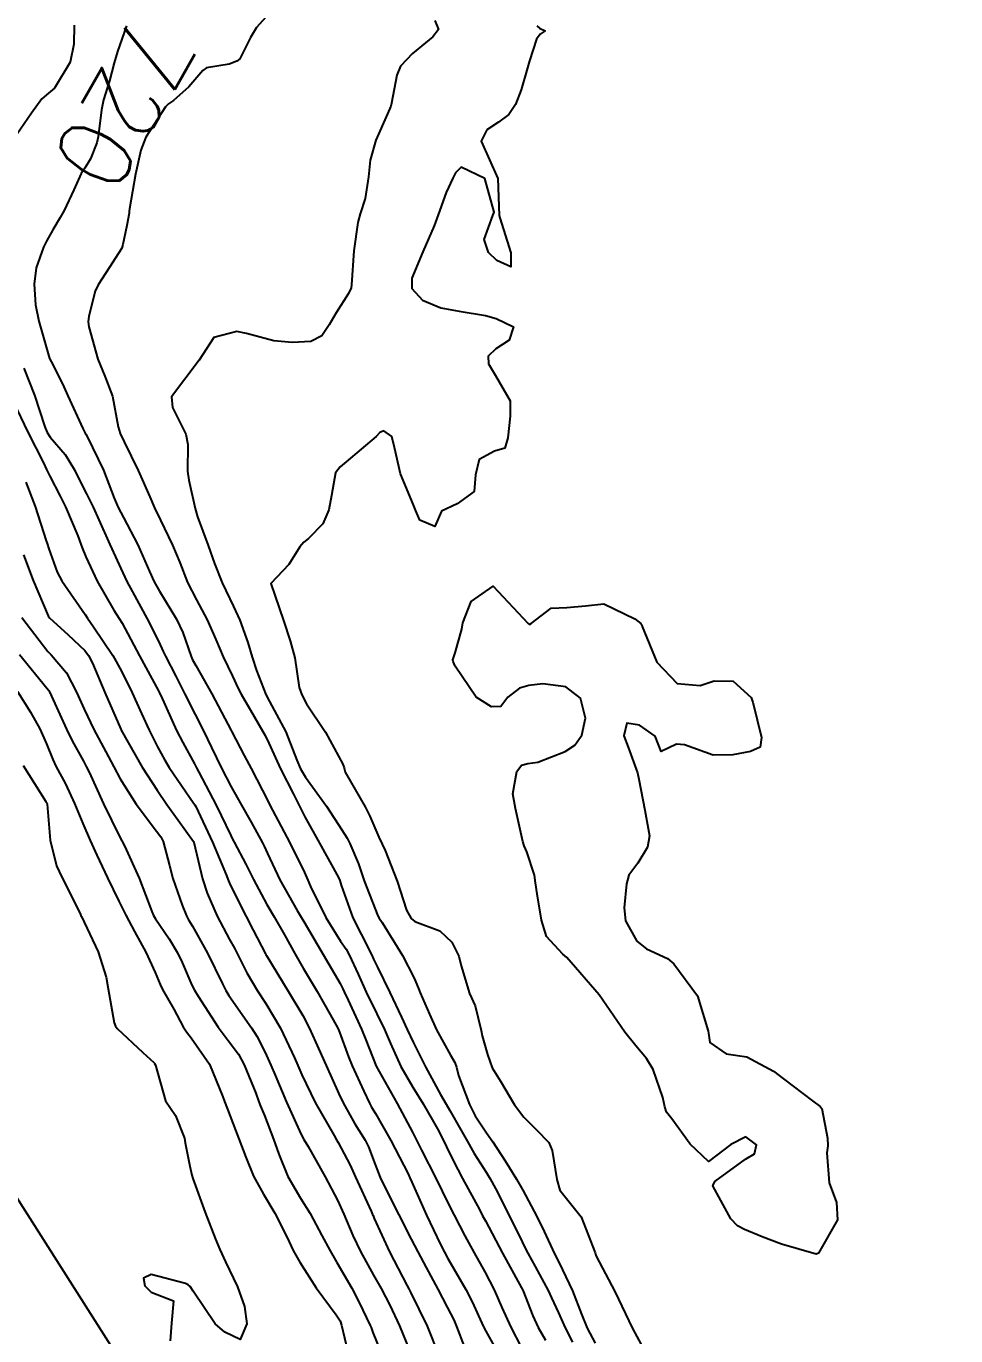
# Model space of a CAD drawing. Header units: metres. Extents: x 298520 to 308411, y 7433745 to 7450750.
# Drawn here: x 304753.3 to 304803.5, y 7439321.2 to 7439391.9 of the extents above; entities that cross this region are included whole.
import ezdxf
from ezdxf.enums import TextEntityAlignment as Align

# ---------------------------------------------------------------- set-up
doc = ezdxf.new("R2010")
doc.units = ezdxf.units.M
doc.header["$LTSCALE"] = 10
for name, color, linetype in [('Cotas', 45, 'Continuous'), ('Curvas de Nivel 1m', 11, 'Continuous'), ('Curvas de Nivel 5m', 15, 'Continuous'), ('Linha Férrea', 251, 'TRACKS')]:
    doc.layers.add(name, color=color, linetype=linetype)
doc.styles.add('Style-STANDARD', font='STANDARD.shx')
doc.linetypes.add('TRACKS', pattern='A,0.15,[130,ltypeshp.shx,S=0.25,R=0,X=0,Y=0],0.15', length=0.3)

msp = doc.modelspace()

# ---------------------------------------------------------------- linework, layer by layer
at = {"layer": 'Curvas de Nivel 1m', "flags": 128}
for points, elevation in [([(304766.856, 7439393.147), (304765.714, 7439391.867), (304765.379, 7439391.328), (304764.817, 7439390.182), (304764.654, 7439390.042), (304764.23, 7439389.886), (304763.018, 7439389.691), (304762.809, 7439389.542), (304762.051, 7439388.657), (304761.234, 7439387.916), (304760.961, 7439387.749), (304760.79, 7439387.586), (304759.734, 7439385.936), (304759.462, 7439385.24), (304759.171, 7439383.944), (304758.851, 7439382.075), (304758.842, 7439381.948), (304758.835, 7439381.834), (304758.711, 7439381.18), (304758.502, 7439380.146), (304758.432, 7439379.953), (304757.755, 7439378.886), (304757.159, 7439377.965), (304757.008, 7439377.629), (304756.656, 7439376.285), (304756.623, 7439375.97), (304756.649, 7439375.705), (304757.147, 7439373.965), (304757.529, 7439373.045), (304757.931, 7439371.957), (304758.235, 7439370.297), (304758.356, 7439369.952), (304758.568, 7439369.501), (304759.319, 7439367.942), (304759.943, 7439366.532), (304760.202, 7439365.933), (304760.523, 7439365.268), (304761.183, 7439363.92), (304761.564, 7439362.985), (304761.988, 7439361.907), (304762.469, 7439360.961), (304763.045, 7439359.894), (304763.508, 7439358.824), (304763.909, 7439357.885), (304764.423, 7439356.839), (304764.725, 7439356.185), (304764.879, 7439355.873), (304765.592, 7439354.665), (304766.055, 7439353.855), (304766.173, 7439353.645), (304766.377, 7439353.225), (304767.01, 7439351.844), (304767.706, 7439350.473), (304768.034, 7439349.833), (304768.327, 7439349.257), (304769.108, 7439347.822), (304770.137, 7439345.969), (304770.212, 7439345.811), (304770.289, 7439345.564), (304770.905, 7439343.8), (304771.368, 7439342.907), (304771.939, 7439341.785), (304772.031, 7439341.573), (304772.236, 7439341.128), (304772.902, 7439339.773), (304773.535, 7439338.435), (304773.848, 7439337.763), (304774.186, 7439337.047), (304774.838, 7439335.753), (304775.639, 7439334.257), (304775.942, 7439333.742), (304776.14, 7439333.4), (304776.748, 7439332.35), (304777.099, 7439331.725), (304777.466, 7439331.069), (304778.106, 7439330.062), (304778.33, 7439329.708), (304778.613, 7439329.187), (304779.371, 7439327.697), (304780.059, 7439326.302), (304780.26, 7439325.892), (304780.362, 7439325.685), (304780.752, 7439324.97), (304781.451, 7439323.669), (304781.639, 7439323.285), (304782.011, 7439322.464), (304782.38, 7439321.656), (304782.765, 7439320.883)], 719), ([(304775.33, 7439392.235), (304775.53, 7439391.75), (304775.239, 7439391.352), (304774.832, 7439391.03), (304774.127, 7439390.463), (304773.494, 7439389.773), (304773.283, 7439389.3), (304773.006, 7439387.778), (304772.96, 7439387.609), (304772.787, 7439387.21), (304772.148, 7439385.789), (304771.848, 7439384.702), (304771.757, 7439383.795), (304771.57, 7439382.636), (304771.305, 7439381.801), (304771.179, 7439381.34), (304770.973, 7439379.806), (304770.847, 7439377.98), (304770.813, 7439377.808), (304770.67, 7439377.501), (304770.011, 7439376.465), (304769.638, 7439375.82), (304769.242, 7439375.226), (304768.639, 7439374.914), (304767.628, 7439374.85), (304766.64, 7439374.957), (304765.174, 7439375.343), (304764.646, 7439375.447), (304763.404, 7439375.13), (304762.623, 7439373.9), (304761.129, 7439371.922), (304761.172, 7439371.344), (304761.903, 7439369.91), (304762.004, 7439369.345), (304761.987, 7439367.908), (304762.065, 7439367.424), (304762.394, 7439365.902), (304762.526, 7439365.444), (304763.108, 7439363.894), (304763.451, 7439362.933), (304763.857, 7439361.886), (304764.464, 7439360.613), (304764.812, 7439359.875), (304765.243, 7439358.67), (304765.481, 7439357.864), (304765.718, 7439357.153), (304766.217, 7439355.853), (304766.407, 7439355.478), (304767.29, 7439353.841), (304767.892, 7439352.311), (304768.087, 7439351.833), (304768.356, 7439351.382), (304769.487, 7439349.818), (304770.32, 7439348.553), (304770.6, 7439348.09), (304770.754, 7439347.803), (304771.214, 7439346.708), (304771.53, 7439345.791), (304772.265, 7439343.908), (304772.336, 7439343.779), (304772.502, 7439343.537), (304773.6, 7439341.766), (304774.231, 7439340.532), (304774.459, 7439339.99), (304774.553, 7439339.755), (304775.05, 7439338.596), (304775.437, 7439337.748), (304776.179, 7439336.376), (304776.421, 7439335.982), (304776.502, 7439335.735), (304776.611, 7439335.289), (304777.211, 7439333.724), (304777.525, 7439333.108), (304778.128, 7439332.196), (304778.467, 7439331.707), (304779.143, 7439330.669), (304779.746, 7439329.694), (304780.094, 7439329.085), (304780.845, 7439327.678), (304781.25, 7439326.858), (304781.802, 7439325.664), (304782.046, 7439325.171), (304782.771, 7439323.653), (304783.257, 7439322.401), (304783.569, 7439321.644), (304783.995, 7439320.839)], 718), ([(304755.867, 7439391.985), (304755.849, 7439390.963), (304755.656, 7439389.987), (304754.799, 7439388.582), (304754.487, 7439388.312), (304754.122, 7439388.007), (304753.565, 7439387.232), (304752.774, 7439386.089)], 721), ([(304780.846, 7439391.953), (304780.991, 7439391.834), (304781.299, 7439391.683), (304781.03, 7439391.497), (304780.836, 7439391.24), (304780.452, 7439390.06), (304780.348, 7439389.695), (304780.002, 7439388.497), (304779.697, 7439387.701), (304779.331, 7439387.161), (304778.783, 7439386.753), (304778.155, 7439386.341), (304777.844, 7439385.719), (304778.743, 7439383.71), (304778.818, 7439381.709), (304778.846, 7439381.584), (304779.449, 7439379.702), (304779.445, 7439378.943), (304778.689, 7439379.281), (304778.228, 7439379.715), (304778.009, 7439380.411), (304778.469, 7439381.713), (304778.534, 7439381.902), (304778.046, 7439383.717), (304776.752, 7439384.318), (304776.457, 7439384.025), (304776.312, 7439383.736), (304775.947, 7439382.954), (304775.523, 7439381.748), (304775.305, 7439381.161), (304774.693, 7439379.76), (304774.105, 7439378.339), (304774.089, 7439377.766), (304774.667, 7439377.144), (304775.654, 7439376.736), (304776.661, 7439376.554), (304778.068, 7439376.307), (304778.657, 7439376.159), (304779.579, 7439375.701), (304779.353, 7439374.993), (304778.635, 7439374.512), (304778.222, 7439374.122), (304778.235, 7439373.714), (304778.617, 7439373.075), (304779.4, 7439371.702), (304779.409, 7439370.883), (304779.282, 7439369.703), (304779.123, 7439369.149), (304778.566, 7439368.985), (304777.734, 7439368.546), (304777.536, 7439367.72), (304777.457, 7439366.808), (304776.537, 7439366.149), (304775.697, 7439365.743), (304775.342, 7439364.927), (304774.526, 7439365.268), (304774.31, 7439365.762), (304774.167, 7439366.133), (304773.487, 7439367.771), (304773.153, 7439369.188), (304773.022, 7439369.776), (304772.578, 7439370.094), (304772.366, 7439369.994), (304772.163, 7439369.786), (304770.559, 7439368.415), (304770.223, 7439368.146), (304769.98, 7439367.816), (304769.765, 7439366.594), (304769.613, 7439365.819), (304769.283, 7439365.061), (304768.51, 7439364.273), (304768.262, 7439364.077), (304768.051, 7439363.835), (304767.465, 7439362.868), (304766.483, 7439361.85), (304767.172, 7439359.843), (304767.524, 7439358.757), (304767.776, 7439357.837), (304768.021, 7439356.23), (304768.149, 7439355.833), (304768.406, 7439355.344), (304769.441, 7439353.819), (304770.366, 7439352.095), (304770.443, 7439351.888), (304770.455, 7439351.809), (304770.505, 7439351.663), (304771.573, 7439349.791), (304771.825, 7439349.285), (304772.317, 7439348.148), (304772.49, 7439347.778), (304772.66, 7439347.426), (304773.31, 7439345.77), (304773.817, 7439344.217), (304774.064, 7439343.762), (304774.261, 7439343.598), (304775.616, 7439343.1), (304776.25, 7439342.484), (304776.639, 7439341.726), (304776.764, 7439341.196), (304777.202, 7439339.72), (304777.523, 7439339.038), (304777.833, 7439337.715), (304777.897, 7439337.421), (304778.18, 7439336.411), (304778.443, 7439335.707), (304778.878, 7439334.987), (304779.636, 7439333.695), (304780.136, 7439333.043), (304780.815, 7439332.365), (304781.487, 7439331.67), (304781.682, 7439331.23), (304781.929, 7439329.663), (304782.094, 7439329.097), (304783.233, 7439327.648), (304783.991, 7439325.703), (304784.009, 7439325.64), (304784.051, 7439325.539), (304785.054, 7439323.63), (304786.003, 7439321.62), (304786.71, 7439320.329)], 717), ([(304753.154, 7439373.478), (304753.731, 7439372.009), (304754.281, 7439370.299), (304754.401, 7439370.002), (304754.57, 7439369.744), (304755.381, 7439368.807), (304755.883, 7439367.98), (304756.107, 7439367.535), (304756.54, 7439366.681), (304756.887, 7439365.966), (304757.195, 7439365.291), (304757.785, 7439363.957), (304758.488, 7439362.417), (304758.718, 7439361.948), (304759.014, 7439361.405), (304759.815, 7439359.936), (304760.441, 7439358.691), (304760.68, 7439358.171), (304760.795, 7439357.925), (304761.352, 7439356.846), (304761.828, 7439355.909), (304762.396, 7439354.782), (304762.84, 7439353.895), (304763.28, 7439352.984), (304763.814, 7439351.885), (304764.348, 7439350.863), (304764.899, 7439349.872), (304765.419, 7439348.959), (304766.042, 7439347.854), (304766.13, 7439347.671), (304766.307, 7439347.261), (304766.977, 7439345.843), (304767.912, 7439344.19), (304768.128, 7439343.831), (304768.261, 7439343.605), (304769.303, 7439341.819), (304770.227, 7439340.25), (304770.377, 7439339.96), (304770.451, 7439339.807), (304770.665, 7439339.355), (304771.373, 7439337.792), (304771.61, 7439337.211), (304772.173, 7439335.78), (304773.304, 7439333.768), (304774.127, 7439332.218), (304774.359, 7439331.758), (304774.616, 7439331.257), (304775.391, 7439329.747), (304776.082, 7439328.341), (304776.378, 7439327.735), (304776.958, 7439326.622), (304777.465, 7439325.719), (304778.038, 7439324.692), (304778.536, 7439323.705), (304778.952, 7439322.762), (304779.438, 7439321.696), (304779.992, 7439320.621)], 721), ([(304752.597, 7439371.636), (304753.368, 7439370.012), (304754.201, 7439368.359), (304754.375, 7439368.002), (304754.549, 7439367.642), (304755.117, 7439366.57), (304755.398, 7439365.987), (304756.067, 7439364.419), (304756.232, 7439363.974), (304756.301, 7439363.773), (304756.496, 7439363.287), (304757.099, 7439361.964), (304758.003, 7439360.411), (304758.302, 7439359.952), (304758.45, 7439359.698), (304759.394, 7439357.94), (304760.414, 7439356.056), (304760.458, 7439355.974), (304760.481, 7439355.929), (304760.545, 7439355.794), (304761.397, 7439353.915), (304761.727, 7439353.26), (304762.365, 7439352.103), (304762.469, 7439351.899), (304762.601, 7439351.656), (304763.527, 7439349.888), (304764.317, 7439348.25), (304764.44, 7439348.004), (304764.512, 7439347.877), (304765.134, 7439346.7), (304765.544, 7439345.861), (304766.273, 7439344.522), (304766.669, 7439343.846), (304767.217, 7439342.877), (304767.793, 7439341.834), (304768.235, 7439341.086), (304768.987, 7439339.822), (304770.014, 7439337.993), (304770.113, 7439337.811), (304770.191, 7439337.618), (304770.674, 7439336.299), (304770.882, 7439335.799), (304771.506, 7439334.436), (304771.809, 7439333.785), (304771.926, 7439333.568), (304772.137, 7439333.226), (304772.967, 7439331.772), (304773.897, 7439329.97), (304773.994, 7439329.761), (304774.099, 7439329.522), (304774.893, 7439327.752), (304775.647, 7439326.154), (304775.855, 7439325.742), (304776.048, 7439325.402), (304777.018, 7439323.725), (304777.36, 7439323.064), (304777.974, 7439321.71), (304777.982, 7439321.689), (304778.002, 7439321.651), (304779.087, 7439319.699)], 722), ([(304753.25, 7439367.309), (304753.751, 7439366.008), (304754.357, 7439364.15), (304754.406, 7439364.001), (304754.5, 7439363.722), (304754.951, 7439362.457), (304755.193, 7439361.989), (304756.456, 7439360.167), (304756.591, 7439359.969), (304756.903, 7439359.51), (304757.945, 7439357.955), (304758.424, 7439357.106), (304758.993, 7439355.944), (304759.499, 7439354.836), (304759.913, 7439353.935), (304760.374, 7439353.025), (304760.755, 7439352.312), (304760.993, 7439351.921), (304762.334, 7439349.977), (304762.378, 7439349.9), (304762.427, 7439349.804), (304763.338, 7439347.89), (304764.089, 7439346.088), (304764.164, 7439345.881), (304764.288, 7439345.583), (304765.15, 7439343.867), (304765.53, 7439343.135), (304766.197, 7439341.851), (304766.212, 7439341.819), (304766.242, 7439341.771), (304767.417, 7439339.838), (304768.203, 7439338.516), (304768.57, 7439337.826), (304768.904, 7439337.105), (304769.468, 7439335.817), (304770.15, 7439334.29), (304770.382, 7439333.806), (304771.018, 7439332.683), (304771.58, 7439331.788), (304771.764, 7439331.43), (304772.11, 7439330.485), (304772.387, 7439329.777), (304772.649, 7439329.22), (304773.393, 7439327.767), (304774.06, 7439326.443), (304774.415, 7439325.756), (304774.866, 7439324.926), (304775.502, 7439323.745), (304776.013, 7439322.774), (304776.359, 7439322.087), (304776.507, 7439321.732), (304776.924, 7439320.658)], 723), ([(304753.124, 7439363.387), (304753.648, 7439362.008), (304754.455, 7439360.109), (304754.533, 7439359.999), (304755.534, 7439359.074), (304756.436, 7439358.237), (304756.638, 7439357.968), (304756.855, 7439357.54), (304757.519, 7439355.959), (304758.383, 7439353.978), (304758.398, 7439353.95), (304758.41, 7439353.922), (304759.54, 7439351.938), (304760.344, 7439350.688), (304760.871, 7439349.922), (304761.473, 7439349.062), (304762.313, 7439347.917), (304762.323, 7439347.9), (304762.328, 7439347.884), (304762.791, 7439345.895), (304763.045, 7439345.129), (304763.591, 7439343.887), (304764.25, 7439342.634), (304764.524, 7439342.154), (304764.664, 7439341.874), (304765.188, 7439340.821), (304765.762, 7439339.857), (304766.213, 7439339.173), (304766.999, 7439337.842), (304767.771, 7439336.24), (304767.946, 7439335.832), (304768.165, 7439335.323), (304768.885, 7439333.823), (304769.902, 7439332.036), (304770.038, 7439331.811), (304770.121, 7439331.667), (304770.761, 7439330.452), (304771.058, 7439329.796), (304771.907, 7439327.951), (304771.978, 7439327.781), (304772.008, 7439327.717), (304772.071, 7439327.567), (304772.899, 7439325.772), (304773.819, 7439323.969), (304773.931, 7439323.761), (304774.021, 7439323.593), (304774.929, 7439321.751), (304775.559, 7439320.173)], 724), ([(304752.913, 7439358.015), (304754.415, 7439356.169), (304754.49, 7439356.075), (304754.53, 7439355.998), (304754.64, 7439355.766), (304755.46, 7439353.984), (304755.754, 7439353.357), (304756.366, 7439352.246), (304756.52, 7439351.968), (304756.673, 7439351.652), (304757.453, 7439349.959), (304758.315, 7439348.19), (304758.44, 7439347.949), (304758.578, 7439347.68), (304759.371, 7439345.939), (304760.059, 7439344.139), (304760.15, 7439343.931), (304760.261, 7439343.745), (304760.994, 7439342.662), (304761.446, 7439341.912), (304761.705, 7439341.376), (304762.226, 7439340.169), (304762.356, 7439339.899), (304762.553, 7439339.562), (304763.64, 7439337.886), (304764.186, 7439337.173), (304764.743, 7439336.436), (304765.049, 7439335.867), (304765.674, 7439334.334), (304765.84, 7439333.855), (304765.92, 7439333.632), (304766.136, 7439333.12), (304766.634, 7439331.845), (304766.924, 7439331.033), (304767.408, 7439329.837), (304768.085, 7439328.653), (304768.601, 7439327.825), (304769.243, 7439326.637), (304769.684, 7439325.814), (304770.044, 7439325.187), (304770.854, 7439323.798), (304771.261, 7439323.037), (304771.848, 7439321.782), (304771.894, 7439321.674), (304771.999, 7439321.416), (304772.652, 7439319.773)], 726), ([(304752.798, 7439356.016), (304753.507, 7439354.898), (304754.011, 7439354.004), (304754.375, 7439353.189), (304754.708, 7439352.337), (304754.875, 7439351.992), (304755.401, 7439351.032), (304755.879, 7439349.977), (304756.327, 7439348.893), (304756.726, 7439347.966), (304757.094, 7439347.173), (304757.67, 7439345.956), (304758.274, 7439344.692), (304758.648, 7439343.946), (304759.131, 7439343.065), (304759.727, 7439341.935), (304760.232, 7439340.838), (304760.502, 7439340.202), (304760.641, 7439339.924), (304761.255, 7439338.867), (304761.757, 7439337.907), (304761.922, 7439337.636), (304762.187, 7439337.317), (304763.177, 7439335.89), (304763.899, 7439334.13), (304763.983, 7439333.882), (304764.139, 7439333.465), (304764.579, 7439332.325), (304764.758, 7439331.87), (304765.129, 7439330.881), (304765.553, 7439329.858), (304766.088, 7439328.87), (304766.692, 7439327.844), (304767.365, 7439326.532), (304767.698, 7439325.834), (304768.043, 7439325.201), (304768.939, 7439323.821), (304770.009, 7439322.37), (304770.228, 7439322.03), (304770.308, 7439321.805), (304770.626, 7439320.437)], 727), ([(304753.115, 7439352.012), (304754.344, 7439350.078), (304754.374, 7439350.031), (304754.386, 7439349.999), (304754.407, 7439349.934), (304754.577, 7439347.996), (304754.908, 7439346.6), (304755.202, 7439345.986), (304756.169, 7439344.067), (304756.206, 7439343.971), (304756.223, 7439343.931), (304756.262, 7439343.865), (304757.166, 7439341.961), (304757.588, 7439340.598), (304757.707, 7439339.955), (304758.021, 7439338.126), (304758.092, 7439337.951), (304758.192, 7439337.821), (304759.581, 7439336.534), (304760.173, 7439335.988), (304760.197, 7439335.953), (304760.212, 7439335.929), (304760.26, 7439335.84), (304760.795, 7439333.92), (304761.345, 7439333.122), (304761.815, 7439331.905), (304761.857, 7439331.641), (304762.108, 7439330.394), (304762.225, 7439329.899), (304762.28, 7439329.719), (304762.939, 7439327.891), (304763.492, 7439326.453), (304763.723, 7439325.883), (304764.043, 7439325.227), (304764.692, 7439323.873), (304765.061, 7439322.821), (304765.196, 7439321.868), (304764.829, 7439321.037), (304763.998, 7439321.419), (304763.482, 7439321.885), (304762.285, 7439323.632), (304762.127, 7439323.899), (304762.024, 7439323.985), (304761.879, 7439324.048), (304760.032, 7439324.547), (304759.615, 7439324.348), (304759.675, 7439323.933), (304760.019, 7439323.584), (304761.223, 7439323.12), (304761.117, 7439321.913), (304761.044, 7439320.964)], 728)]:
    msp.add_lwpolyline(points, dxfattribs=dict(at, elevation=elevation))
at = {"layer": 'Curvas de Nivel 1m', "elevation": 717, "flags": 128}
msp.add_lwpolyline([(304792.414, 7439355.697), (304792.476, 7439355.539), (304792.504, 7439355.447), (304792.979, 7439353.534), (304792.91, 7439353.002), (304792.375, 7439352.775), (304791.424, 7439352.605), (304790.373, 7439352.58), (304788.819, 7439353.145), (304788.379, 7439353.164), (304787.551, 7439352.779), (304787.239, 7439353.601), (304786.392, 7439354.2), (304785.713, 7439354.3), (304785.54, 7439353.623), (304785.776, 7439353.018), (304786.285, 7439351.621), (304786.358, 7439351.282), (304786.674, 7439349.615), (304786.923, 7439348.215), (304786.825, 7439347.612), (304786.304, 7439346.746), (304785.818, 7439346.105), (304785.683, 7439345.626), (304785.558, 7439344.343), (304785.635, 7439343.626), (304786.252, 7439342.541), (304786.765, 7439342.129), (304787.894, 7439341.595), (304788.239, 7439341.318), (304789.517, 7439339.577), (304790.094, 7439337.671), (304790.107, 7439337.571), (304790.188, 7439337.061), (304791.076, 7439336.451), (304792.18, 7439336.283), (304793.632, 7439335.525), (304794.167, 7439335.111), (304795.737, 7439333.917), (304796.144, 7439333.605), (304796.226, 7439333.499), (304796.543, 7439331.909), (304796.557, 7439331.493), (304796.511, 7439331.1), (304796.633, 7439329.492), (304797.021, 7439328.425), (304797.073, 7439327.485), (304796.055, 7439325.696), (304795.92, 7439325.635), (304794.059, 7439326.174), (304793.014, 7439326.58), (304792.067, 7439326.968), (304791.684, 7439327.16), (304791.312, 7439327.551), (304790.344, 7439329.321), (304790.464, 7439329.565), (304792.115, 7439330.771), (304792.597, 7439331.054), (304792.699, 7439331.534), (304792.127, 7439331.98), (304791.322, 7439331.552), (304790.114, 7439330.645), (304789.127, 7439331.58), (304788.136, 7439332.94), (304787.842, 7439333.297), (304787.749, 7439333.596), (304787.654, 7439334.094), (304787.13, 7439335.606), (304786.776, 7439336.208), (304786.185, 7439336.878), (304785.591, 7439337.626), (304784.213, 7439339.64), (304782.457, 7439341.658), (304782.245, 7439341.826), (304781.36, 7439342.78), (304781.104, 7439343.677), (304780.872, 7439345.094), (304780.78, 7439345.683), (304780.718, 7439346.104), (304780.31, 7439347.352), (304780.156, 7439347.692), (304780.086, 7439347.921), (304779.686, 7439349.696), (304779.552, 7439350.491), (304779.765, 7439351.696), (304780.021, 7439352.039), (304780.367, 7439352.125), (304780.893, 7439352.207), (304782.374, 7439352.769), (304782.906, 7439353.126), (304783.283, 7439353.651), (304783.468, 7439354.578), (304783.196, 7439355.652), (304782.419, 7439356.266), (304781.163, 7439356.421), (304780.419, 7439356.346), (304779.91, 7439356.203), (304779.283, 7439355.701), (304778.9, 7439355.21), (304778.405, 7439355.19), (304777.577, 7439355.718), (304776.43, 7439357.389), (304776.33, 7439357.63), (304776.318, 7439357.732), (304776.437, 7439358.099), (304776.791, 7439359.385), (304776.848, 7439359.726), (304777.309, 7439360.883), (304778.483, 7439361.71), (304780.37, 7439359.691), (304780.452, 7439359.642), (304780.547, 7439359.689), (304781.623, 7439360.515), (304782.466, 7439360.545), (304783.479, 7439360.639), (304784.469, 7439360.745), (304786.139, 7439359.934), (304786.454, 7439359.686), (304786.507, 7439359.609), (304786.539, 7439359.522), (304787.325, 7439357.601), (304788.421, 7439356.443), (304789.665, 7439356.333), (304790.423, 7439356.592), (304791.44, 7439356.572)], close=True, dxfattribs=at)
at = {"layer": 'Curvas de Nivel 5m', "flags": 128}
for points, elevation in [([(304758.688, 7439391.952), (304758.201, 7439390.577), (304758.03, 7439389.958), (304757.775, 7439388.989), (304757.457, 7439387.963), (304757.339, 7439387.413), (304757.166, 7439385.966), (304757.095, 7439385.64), (304756.755, 7439384.776), (304756.446, 7439384.276), (304756.25, 7439383.977), (304755.847, 7439383.096), (304755.319, 7439381.991), (304755.11, 7439381.602), (304754.707, 7439380.936), (304754.364, 7439380.338), (304754.203, 7439380.005), (304753.809, 7439378.882), (304753.704, 7439378.01), (304753.785, 7439376.886), (304753.965, 7439376.007), (304754.497, 7439374.129), (304754.541, 7439374.001), (304754.621, 7439373.825), (304755.238, 7439372.62), (304755.527, 7439371.986), (304756.329, 7439370.222), (304756.457, 7439369.972), (304756.502, 7439369.901), (304756.571, 7439369.785), (304757.441, 7439367.961), (304758.031, 7439366.462), (304758.247, 7439365.953), (304758.525, 7439365.409), (304759.298, 7439363.942), (304759.935, 7439362.489), (304760.189, 7439361.933), (304760.475, 7439361.429), (304761.398, 7439359.916), (304761.738, 7439359.203), (304762.187, 7439357.904), (304762.259, 7439357.73), (304762.428, 7439357.421), (304763.294, 7439355.891), (304764.345, 7439353.919), (304764.368, 7439353.88), (304764.383, 7439353.844), (304765.052, 7439352.552), (304765.422, 7439351.864), (304766.336, 7439350.083), (304766.45, 7439349.849), (304766.577, 7439349.601), (304767.508, 7439347.838), (304768.297, 7439346.236), (304768.478, 7439345.828), (304768.629, 7439345.485), (304769.46, 7439343.818), (304770.25, 7439342.538), (304770.543, 7439342.102), (304770.708, 7439341.803), (304771.193, 7439340.756), (304771.634, 7439339.789), (304772.205, 7439338.614), (304772.618, 7439337.776), (304772.95, 7439337.008), (304773.508, 7439335.767), (304774.156, 7439334.652), (304774.709, 7439333.754), (304775.479, 7439332.397), (304775.82, 7439331.743), (304776.117, 7439331.128), (304776.578, 7439330.203), (304776.835, 7439329.729), (304777.748, 7439328.045), (304777.92, 7439327.712), (304777.973, 7439327.612), (304778.07, 7439327.432), (304778.984, 7439325.701), (304780.025, 7439323.829), (304780.091, 7439323.689), (304780.629, 7439322.301), (304780.919, 7439321.676), (304781.322, 7439320.996)], 720), ([(304753.032, 7439360.014), (304754.435, 7439358.179), (304754.525, 7439358.09), (304754.625, 7439357.997), (304755.455, 7439357.017), (304756, 7439355.976), (304756.399, 7439355.056), (304756.93, 7439353.965), (304757.576, 7439352.752), (304758.003, 7439351.954), (304758.353, 7439351.302), (304759.216, 7439349.941), (304760.318, 7439348.481), (304760.554, 7439348.165), (304760.675, 7439347.925), (304761.008, 7439346.627), (304761.201, 7439345.916), (304761.694, 7439344.486), (304761.922, 7439343.905), (304762.042, 7439343.684), (304762.257, 7439343.338), (304763.063, 7439341.892), (304763.88, 7439340.23), (304764.053, 7439339.882), (304764.219, 7439339.598), (304765.439, 7439337.861), (304765.735, 7439337.403), (304766.18, 7439336.523), (304766.477, 7439335.847), (304766.712, 7439335.297), (304767.339, 7439333.838), (304768.126, 7439332.101), (304768.271, 7439331.829), (304768.495, 7439331.45), (304769.415, 7439329.817), (304770.084, 7439328.555), (304770.426, 7439327.805), (304770.914, 7439326.649), (304771.326, 7439325.791), (304772.034, 7439324.512), (304772.442, 7439323.776), (304772.904, 7439322.881), (304773.424, 7439321.766), (304773.989, 7439320.397)], 725)]:
    msp.add_lwpolyline(points, dxfattribs=dict(at, elevation=elevation))
at = {"layer": 'Linha Férrea', "flags": 128}
msp.add_lwpolyline([(300390.138, 7445663.286), (300388.273, 7445642.587), (300386.702, 7445627.36), (300384.024, 7445601.103), (300380.705, 7445566.184), (300378.297, 7445539.758), (300376.765, 7445527.063), (300375.637, 7445515.991), (300374.016, 7445498.124), (300371.921, 7445476.07), (300370.867, 7445464.717), (300367.05, 7445423.378), (300366.151, 7445410.092), (300364.456, 7445389.564), (300363.356, 7445368.873), (300361.411, 7445330.058), (300361.37, 7445309.909), (300361.956, 7445290.446), (300362.489, 7445283.285), (300363.196, 7445273.278), (300363.774, 7445267.175), (300364.541, 7445259.854), (300365.757, 7445249.669), (300366.863, 7445242.832), (300368.084, 7445236.051, 0.005149), (300369.852, 7445226.786, 0.005718), (300370.927, 7445221.752), (300372.786, 7445212.976), (300373.781, 7445208.605), (300378.071, 7445189.255), (300381.54, 7445175.422), (300383.821, 7445166.983), (300388.177, 7445152.269), (300392.62, 7445138.515), (300395.697, 7445129.291), (300398.949, 7445120.737), (300403.321, 7445109.86), (300408.622, 7445096.955), (300412.967, 7445087.049), (300416.9, 7445078.65), (300424.261, 7445063.163), (300426.442, 7445058.74), (300429.811, 7445052.008), (300433.474, 7445045.054), (300438.025, 7445036.97), (300443.964, 7445026.337), (300451.877, 7445013.502), (300463.377, 7444995.42), (300483.49, 7444965.252), (300499.728, 7444939.408), (300503.345, 7444933.672), (300509.142, 7444924.38), (300512.961, 7444918.022), (300518.286, 7444908.982), (300528.299, 7444889.97, -0.023407), (300540.427, 7444864.067), (300550.262, 7444840.33, -0.039243), (300570.773, 7444777.241), (300572.358, 7444771.008), (300576.221, 7444755.17), (300577.488, 7444749.736), (300583.766, 7444715.108), (300585.896, 7444701.144), (300587.83, 7444686.233), (300589.161, 7444673.008), (300590.54, 7444657.746), (300591.521, 7444638.25), (300592.353, 7444601.187), (300592.689, 7444589.316), (300592.956, 7444577.901), (300593.794, 7444557.292), (300596.531, 7444523.517), (300597.22, 7444513.713), (300599.692, 7444494.294), (300601.087, 7444483.901), (300603.953, 7444468.335), (300608.16, 7444446.981), (300614.274, 7444421.256), (300619.101, 7444406.308), (300628.307, 7444379.621), (300640.644, 7444346.078), (300647.105, 7444331.542), (300659.993, 7444305.217), (300680.042, 7444268.657), (300686, 7444259.946), (300693.153, 7444249.428), (300698.099, 7444242.353), (300702.714, 7444236.129), (300710.474, 7444225.638), (300720.904, 7444212.821), (300726.111, 7444206.417), (300736.271, 7444194.678), (300741.644, 7444188.725), (300747.554, 7444182.182), (300756.16, 7444173.468), (300765.566, 7444164.257), (300789.533, 7444142.248), (300797.636, 7444135.349), (300814.361, 7444121.448), (300829.569, 7444109.496), (300847.172, 7444095.642), (300860.237, 7444085.502), (300875.814, 7444073.454), (300887.627, 7444063.926), (300902.177, 7444052.118), (300910.849, 7444045.268), (300919.246, 7444038.444), (300930.491, 7444029.453), (300940.519, 7444021.366), (300959.031, 7444006.524), (300967.117, 7444000.123), (300992.604, 7443980.766), (301008.105, 7443968.778), (301017.689, 7443961.414), (301027.955, 7443953.3), (301035.346, 7443946.69), (301044.565, 7443938.305), (301049.995, 7443933.256), (301056.168, 7443926.919), (301062.82, 7443920.1), (301069.616, 7443912.788), (301072.591, 7443909.571), (301078.11, 7443903.232), (301085.691, 7443893.884), (301092.219, 7443885.856), (301102.629, 7443872.213), (301109.299, 7443863.194), (301115.618, 7443854.24), (301119.663, 7443848.425), (301126.174, 7443838.618), (301134.279, 7443825.946), (301139.06, 7443817.901), (301147.655, 7443803.047), (301153.774, 7443791.347), (301163.721, 7443770.989), (301172.319, 7443750.713), (301173.014, 7443749.072), (301175.193, 7443743.051), (301178.06, 7443735.227, -0.013113), (301181.782, 7443724.182, 0.006961), (301185.055, 7443714.061, -0.02185), (301187.463, 7443705.778, 0.009367), (301189.429, 7443698.327, -0.011026), (301192.107, 7443688.042, -0.010749), (301193.431, 7443681.862), (301195.242, 7443673.124), (301196.848, 7443665.341, -0.017341), (301198.502, 7443655.633, -0.002404), (301198.816, 7443653.214), (301199.742, 7443646.873), (301200.49, 7443641.984), (301201.379, 7443633.382), (301202.4, 7443624.157), (301203.573, 7443607.689), (301204.134, 7443595.881), (301204.412, 7443584.69), (301204.419, 7443571.805), (301203.755, 7443555.788), (301203.295, 7443544.851), (301202.72, 7443536.545), (301201.957, 7443528.009), (301200.8, 7443517.51), (301199.306, 7443507.417, -0.002796), (301197.294, 7443494.324, -0.002765), (301195.784, 7443485.174), (301193.354, 7443471.997), (301189.033, 7443446.948), (301185.026, 7443429.323), (301183.448, 7443420.43), (301179.58, 7443403.262), (301176.302, 7443387.183), (301174.512, 7443379.085), (301172.721, 7443370.927), (301171.22, 7443363.766), (301169.45, 7443355.32), (301167.054, 7443343.894), (301165.057, 7443333.497), (301163.797, 7443327.469), (301162.097, 7443317.394), (301160.999, 7443311.102), (301160.544, 7443307.938, 0.00872), (301159.071, 7443298.714, 0.011025), (301157.814, 7443288.178, 0.003327), (301156.489, 7443273.516, 0.014016), (301155.891, 7443262.727), (301155.69, 7443255.375), (301155.735, 7443249.619), (301155.689, 7443248.229), (301155.565, 7443237.914), (301156.067, 7443225.129), (301156.814, 7443212.975), (301157.727, 7443203.385), (301159.013, 7443193.365), (301160.984, 7443179.581), (301165.411, 7443158.878, 0.021046), (301168.604, 7443146.517, -0.008153), (301171.029, 7443138.04, 0.024783), (301177.229, 7443118.803), (301181.778, 7443106.699), (301187.296, 7443093.239), (301191.924, 7443083.104), (301195.719, 7443075.36), (301200.618, 7443065.468), (301205.079, 7443056.938), (301209.98, 7443047.995), (301214.776, 7443040.202), (301218.392, 7443034.667, -0.013428), (301222.602, 7443027.828, 0.044384), (301225.541, 7443023.655), (301235.036, 7443010.4), (301244.914, 7442997.799), (301254.24, 7442986.576), (301264.539, 7442975.476), (301270.858, 7442968.771), (301281.102, 7442958.334), (301293.801, 7442946.487), (301301.054, 7442939.926), (301310.555, 7442931.611), (301316.915, 7442925.85), (301331.976, 7442913.196), (301344.028, 7442903.03), (301355.945, 7442893.119), (301370.444, 7442881.2), (301382.876, 7442870.936), (301394.482, 7442860.952), (301410.14, 7442848.053), (301424.737, 7442835.715), (301434.187, 7442827.875), (301451.03, 7442813.917), (301472.216, 7442796.411), (301493.728, 7442778.119), (301508.638, 7442766.497), (301530.095, 7442748.912), (301545.197, 7442736.132), (301557.154, 7442726.112), (301573.074, 7442712.546), (301600.32, 7442690.328), (301616.06, 7442676.856), (301626.898, 7442667.653), (301635.865, 7442659.561), (301644.72, 7442651.625), (301650.672, 7442645.857), (301658.362, 7442638.39), (301667.416, 7442629.171), (301677.318, 7442618.212), (301684.208, 7442610.331), (301685.559, 7442608.461), (301692.227, 7442599.947), (301697.482, 7442593.686), (301703.245, 7442585.579), (301711.963, 7442572.995), (301716.867, 7442565.205), (301722.791, 7442554.651), (301727.971, 7442544.999), (301731.882, 7442537.582), (301735.879, 7442529.499, -0.007359), (301738.319, 7442524.378, -0.01023), (301742.497, 7442514.75), (301747.097, 7442503.504), (301750.663, 7442493.898), (301756.217, 7442477.378), (301760.577, 7442462.537, -0.018582), (301762.374, 7442455.456, 0.018559), (301763.713, 7442450.179, -0.032128), (301766.18, 7442439.218, 0.00807), (301768.86, 7442423.908, -0.026744), (301771.378, 7442405.502), (301772.288, 7442397.725), (301772.796, 7442394.337), (301773.443, 7442387.076), (301774.375, 7442375.736), (301775.395, 7442362.312), (301776.313, 7442348.412), (301778.671, 7442310.701), (301780.03, 7442290.943), (301780.836, 7442277.925), (301783.337, 7442249.214), (301783.72, 7442245.35), (301784.542, 7442239.459), (301785.643, 7442232.157, 0.002711), (301787.276, 7442221.703, 0.007075), (301789.189, 7442210.856, 0.007646), (301791.464, 7442199.861), (301793.373, 7442191.92), (301797.12, 7442178.155), (301800.102, 7442169.407, 0.009953), (301804.065, 7442158.499, -0.007621), (301807.359, 7442149.561, 0.022254), (301808.555, 7442146.587, -0.012351), (301809.491, 7442144.386, 0.032852), (301812.16, 7442138.762, -0.032294), (301813.045, 7442136.904), (301815.308, 7442131.84), (301815.993, 7442130.266), (301816.396, 7442129.196), (301819.556, 7442122.197), (301823.001, 7442115.494), (301830.584, 7442101.084), (301839.152, 7442085.664), (301843.496, 7442078.542), (301850.196, 7442067.554), (301858.693, 7442054.045), (301863.245, 7442047.588), (301867.173, 7442041.032), (301873.978, 7442030.324), (301883.717, 7442015.655), (301887.904, 7442008.992), (301891.38, 7442002.823), (301900.356, 7441988.728), (301907.318, 7441977.485), (301910.059, 7441973.421), (301914.277, 7441965.724), (301921.034, 7441954.575), (301924.537, 7441948.214), (301930.657, 7441937.174), (301934.957, 7441928.167), (301937.994, 7441921.882), (301947.13, 7441903.133), (301952.174, 7441892.061, -0.023638), (301956.957, 7441880.092, 0.025224), (301957.871, 7441877.825), (301959.8, 7441872.55, 0.006059), (301962.172, 7441866.298, -0.017887), (301964.384, 7441860.024), (301966.57, 7441854.123), (301970.479, 7441842.459), (301974.027, 7441831.897), (301975.747, 7441826.72), (301981.13, 7441810.704), (301983.836, 7441803.064), (301987.767, 7441790.303), (301994.569, 7441769.887), (301997.64, 7441761.364), (302001.324, 7441749.6), (302003.54, 7441742.399), (302008.624, 7441727.325), (302013.405, 7441713.393), (302021.033, 7441691.69), (302025.675, 7441680.444, 0.004558), (302036.175, 7441655.645, 0.015031), (302044.196, 7441638.594, -0.016219), (302046.093, 7441634.537), (302051.241, 7441624.381), (302058.506, 7441610.843), (302068.014, 7441594.737), (302072.244, 7441588.119, 0.003902), (302076.369, 7441581.772, 0.015009), (302081.064, 7441575.115, 0.005181), (302084.767, 7441570.291, -0.019038), (302087.165, 7441566.98, 0.020513), (302092.349, 7441559.869, 0.013181), (302101.292, 7441549.191, 0.015621), (302106.076, 7441544.106, -0.021065), (302109.748, 7441540.116), (302119.18, 7441530.403), (302127.461, 7441522.282, 0.027914), (302140.203, 7441511.111, 0.003217), (302152.97, 7441501.252, 0.010084), (302159.81, 7441496.255, 0.016172), (302187.278, 7441478.319, 0.012828), (302197.932, 7441472.213, 0.001147), (302209.593, 7441465.955, 0.024075), (302225.338, 7441458.502, 0.000758), (302237.209, 7441453.589, 0.02258), (302249.888, 7441449.022, -0.007144), (302260.202, 7441445.662, 0.026273), (302271.365, 7441442.493, -0.017883), (302275.798, 7441441.314, 0.024864), (302289.194, 7441437.952, 0.00374), (302314.611, 7441433.097), (302324.52, 7441431.585), (302350.97, 7441427.35), (302403.932, 7441419.889), (302450.892, 7441412.882), (302483.661, 7441407.686, -0.004506), (302494.443, 7441405.877, -0.012154), (302520.857, 7441400.534, -0.003738), (302540.978, 7441395.794, -0.038997), (302569.59, 7441386.414, -0.006183), (302604.635, 7441371.302, -0.023344), (302613.012, 7441367.087, 0.031556), (302616.049, 7441365.621), (302623.497, 7441361.581, 0.007396), (302626.721, 7441359.892, -0.011149), (302636.553, 7441354.651, -0.027477), (302643.547, 7441350.197, 0.020494), (302648.952, 7441346.647, -0.020985), (302658.468, 7441340.386, 0.001079), (302670.254, 7441331.94, -0.02025), (302681.249, 7441323.405, 0.015093), (302684.623, 7441320.728, -0.031227), (302694.524, 7441312.343, 0.007381), (302708.64, 7441299.183, -0.023713), (302718.351, 7441289.518, -0.006315), (302726.135, 7441280.78, 0.002995), (302732.608, 7441273.417, -0.009623), (302740.225, 7441264.516, -0.003497), (302746.152, 7441257.21, -0.02588), (302748.848, 7441253.456, 0.023508), (302751.725, 7441249.411), (302757.745, 7441240.911), (302763.999, 7441231.604), (302768.759, 7441224.332), (302776.387, 7441211.102), (302789.215, 7441186.977), (302789.398, 7441186.413), (302792.141, 7441180.315), (302793.519, 7441176.943), (302796.813, 7441169.678), (302798.73, 7441165.162), (302804.376, 7441151.724), (302810.073, 7441137.488), (302815.561, 7441123.937), (302819.287, 7441114.571), (302826.033, 7441097.709), (302835.334, 7441074.478), (302843.374, 7441054.189), (302850.455, 7441037.129), (302855.088, 7441026.21), (302862.479, 7441010.365), (302866.737, 7441001.347), (302873.579, 7440988.496), (302880.607, 7440975.393), (302888.417, 7440963.717), (302929.35, 7440908.296), (302936.421, 7440900.148), (302946.186, 7440890.114), (302958.976, 7440877.956), (302968.822, 7440869.595), (302974.145, 7440865.094), (302983.013, 7440858.609), (302986.532, 7440855.585), (302993.7, 7440850.586), (303005.311, 7440842.499), (303015.548, 7440836.106), (303042.516, 7440821.164), (303065.465, 7440810.025), (303077.903, 7440803.843), (303083.771, 7440800.936), (303100.45, 7440793.633), (303125.453, 7440782.944), (303190.996, 7440755.217), (303204.437, 7440749.568), (303224.036, 7440741.254), (303234.524, 7440736.691), (303246.956, 7440731.098), (303260.782, 7440724.189), (303270.203, 7440719.421), (303279.499, 7440714.371), (303293.739, 7440706.031, -0.021016), (303306.872, 7440697.579, 0.020679), (303309.837, 7440695.668, -0.035501), (303319.385, 7440689.106, 0.005105), (303327.313, 7440682.916, -0.008707), (303335.824, 7440676.172), (303350.291, 7440663.761), (303360.373, 7440654.438), (303368.259, 7440646.439), (303380.735, 7440632.925, -0.033063), (303399.658, 7440609.494, -0.002416), (303409.659, 7440595.137), (303430.522, 7440563.676), (303455.833, 7440523.89), (303473.505, 7440496.315, 0.019531), (303482.755, 7440483.053, -0.008367), (303490.714, 7440472.167, 0.008632), (303498.464, 7440461.579), (303504.46, 7440453.69), (303511.436, 7440445.064), (303516.734, 7440438.601), (303522.889, 7440431.556), (303533.869, 7440419.12), (303543.437, 7440409.135), (303554.993, 7440397.935), (303563.098, 7440390.603), (303569.28, 7440385.246), (303579.415, 7440377.018), (303587.726, 7440370.668), (303596.89, 7440363.935, 0.026852), (303606.773, 7440357.46, -0.020172), (303615.086, 7440352.172), (303624.896, 7440346.091), (303631.109, 7440342.401), (303640.301, 7440337.173), (303655.546, 7440328.908), (303669.757, 7440321.51), (303684.283, 7440313.905), (303697.365, 7440307.198), (303710.432, 7440300.686), (303726.149, 7440292.555), (303738.792, 7440285.632), (303753.96, 7440277.14), (303766.631, 7440269.592, -0.013582), (303778.228, 7440262.249, -0.001169), (303786.751, 7440256.494, 0.001876), (303796.931, 7440249.64), (303809.979, 7440240.216), (303831.512, 7440223.657), (303855.499, 7440203.134), (303884.46, 7440175.626), (303906.937, 7440152.642), (303924.059, 7440134.638), (303945.342, 7440112.856), (303963.845, 7440093.338), (303983.237, 7440073.189), (304003.821, 7440052.923), (304023.721, 7440035.3), (304046.577, 7440017.093), (304064.381, 7440004.904), (304083.581, 7439992.882), (304105.865, 7439980.727), (304124.384, 7439972.077), (304146.087, 7439962.652), (304179.407, 7439950.109), (304212.715, 7439938.65), (304240.716, 7439928.713), (304271.441, 7439918.26), (304292.98, 7439910.389), (304318.983, 7439899.435), (304341.084, 7439888.545), (304358.523, 7439878.475), (304379.111, 7439864.562), (304395.358, 7439852.093), (304410.846, 7439839.12), (304429.354, 7439821.374), (304445.345, 7439804.309), (304458.188, 7439788.955), (304470.844, 7439772.137), (304484.958, 7439751.718), (304491.87, 7439740.994), (304507.245, 7439716.378), (304528.665, 7439682.526), (304547.921, 7439651.44), (304562.775, 7439628.036), (304576.332, 7439606.449), (304595.509, 7439575.863), (304614.25, 7439546.414), (304635.238, 7439513.083), (304651.906, 7439486.654), (304667.711, 7439462.3), (304688.433, 7439429.68), (304704.679, 7439403.782), (304723.401, 7439375.012), (304744.275, 7439342.026), (304763.254, 7439312.222), (304782.333, 7439281.376), (304793.667, 7439262.406), (304802.258, 7439248.498), (304811.361, 7439232.941), (304824.241, 7439208.492), (304835.668, 7439183.57), (304845.632, 7439159.697), (304853.274, 7439138.143), (304857.912, 7439122.419), (304865.295, 7439098.454), (304870.192, 7439076.122), (304873.115, 7439060.988), (304877.751, 7439035.31), (304879.212, 7439022.418), (304880.932, 7439006.51), (304881.79, 7438985.928), (304882.479, 7438962.553), (304882.652, 7438939.075), (304882.566, 7438907.475), (304882.052, 7438878.369), (304881.793, 7438852.669), (304881.45, 7438817.581), (304881.277, 7438806.994), (304881.298, 7438781.452), (304882.263, 7438758.259), (304883.481, 7438741.466), (304886.389, 7438721.187), (304889.538, 7438701.68), (304892.779, 7438687.682), (304899.676, 7438661.767), (304905.55, 7438644.847), (304911.097, 7438630.759), (304918.162, 7438613.839), (304924.983, 7438599.932), (304935.976, 7438575.737), (304952.415, 7438541.329), (304964.003, 7438518.492), (304976.268, 7438494.056), (304984.107, 7438479.723), (304990.577, 7438468.669), (305001.66, 7438452.622), (305018.782, 7438425.459), (305033.689, 7438404.499), (305047.065, 7438386.512), (305064.273, 7438364.872), (305081.397, 7438342.132), (305081.705, 7438341.713), (305086.806, 7438335.639), (305097.004, 7438322.14), (305103.523, 7438312.971), (305109.34, 7438304.48), (305112.242, 7438299.881), (305119.736, 7438287.795), (305126.722, 7438274.587), (305136.609, 7438255.144), (305146.577, 7438231.464), (305156.539, 7438202.161), (305163.61, 7438174.992)], format="xyb", dxfattribs=at)

# ---------------------------------------------------------------- texts
at = {"layer": 'Cotas', "style": 'Style-STANDARD'}
msp.add_text('720', height=4, rotation=240.53764, dxfattribs=at).set_placement((304758.558, 7439387.741, 720), align=Align.MIDDLE_CENTER)

doc.saveas('drawing.dxf')
